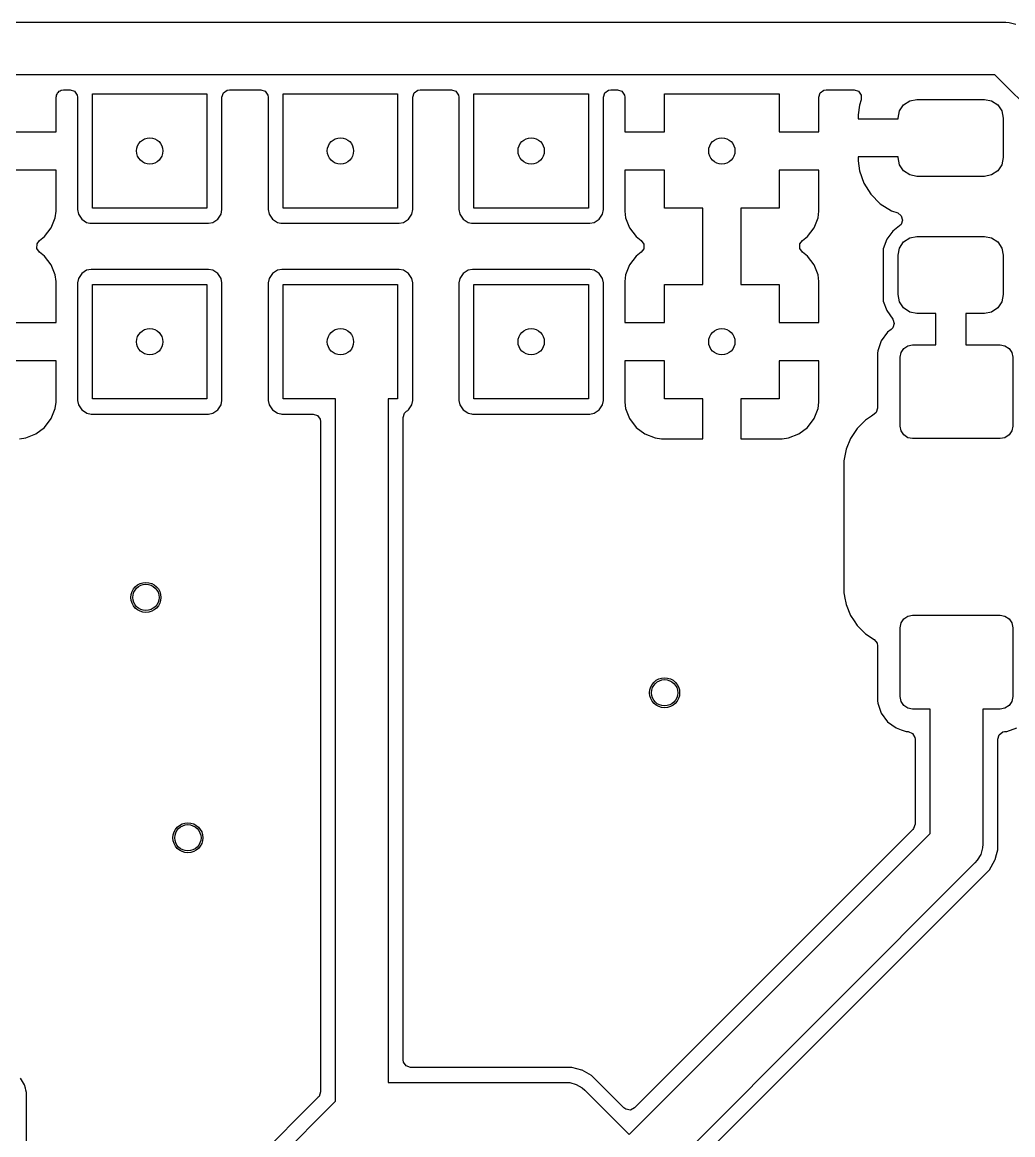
# Model space of a CAD drawing. Extents: x 0.23 to 2.97, y 0.23 to 2.17.
# Drawn here: x 1.933 to 2.453, y 1.584 to 2.167 of the extents above; entities that cross this region are included whole.
import ezdxf

# ---------------------------------------------------------------- set-up
doc = ezdxf.new("R2010")
doc.units = 0
doc.header["$MEASUREMENT"] = 0
doc.layers.add('BLACK', color=7, linetype='CONTINUOUS')

msp = doc.modelspace()

# ---------------------------------------------------------------- linework, layer by layer
at = {"layer": 'BLACK', "linetype": 'CONTINUOUS'}
for p, q in [((1.05366, 2.16744), (2.44889, 2.16744)), ((2.44889, 2.16744), (2.45069, 2.16732)), ((2.45069, 2.16732), (2.45417, 2.16639)), ((2.44319, 2.13988), (1.05937, 2.13988)), ((2.47922, 2.10385), (2.44319, 2.13988)), ((1.95087, 2.12809), (1.95106, 2.12868)), ((1.95106, 2.12929), (1.95142, 2.12979)), ((1.95106, 2.12868), (1.95106, 2.12929)), ((1.95142, 2.12979), (1.95161, 2.13038)), ((1.95161, 2.13038), (1.95211, 2.13074)), ((1.95211, 2.13074), (1.95247, 2.13124)), ((1.95247, 2.13124), (1.95306, 2.13143)), ((1.95306, 2.13143), (1.95356, 2.1318)), ((1.95356, 2.1318), (1.95476, 2.13199)), ((1.95476, 2.13199), (1.95821, 2.13199)), ((1.95821, 2.13199), (1.9605, 2.13124)), ((1.9605, 2.13124), (1.96192, 2.12929)), ((1.96192, 2.12929), (1.96211, 2.12809)), ((1.97, 2.07), (1.97, 2.13)), ((1.97, 2.13), (2.03, 2.13)), ((2.03, 2.13), (2.03, 2.07)), ((2.03789, 2.12809), (2.03864, 2.13038)), ((2.03864, 2.13038), (2.04059, 2.1318)), ((2.04059, 2.1318), (2.04179, 2.13199)), ((2.04179, 2.13199), (2.05821, 2.13199)), ((2.05821, 2.13199), (2.0605, 2.13124)), ((2.0605, 2.13124), (2.06192, 2.12929)), ((2.06192, 2.12929), (2.06211, 2.12809)), ((2.07, 2.07), (2.07, 2.13)), ((2.07, 2.13), (2.13, 2.13)), ((2.13, 2.13), (2.13, 2.07)), ((2.13789, 2.12809), (2.13864, 2.13038)), ((2.13864, 2.13038), (2.14059, 2.1318)), ((2.14059, 2.1318), (2.14179, 2.13199)), ((2.14179, 2.13199), (2.15821, 2.13199)), ((2.15821, 2.13199), (2.1605, 2.13124)), ((2.1605, 2.13124), (2.16192, 2.12929)), ((2.16192, 2.12929), (2.16211, 2.12809)), ((2.17, 2.07), (2.17, 2.13)), ((2.17, 2.13), (2.23, 2.13)), ((2.23, 2.13), (2.23, 2.07)), ((2.23789, 2.12809), (2.23864, 2.13038)), ((2.23864, 2.13038), (2.24059, 2.1318)), ((2.24059, 2.1318), (2.24179, 2.13199)), ((2.24179, 2.13199), (2.24524, 2.13199)), ((2.24524, 2.13199), (2.24753, 2.13124)), ((2.24753, 2.13124), (2.24894, 2.12929)), ((2.24894, 2.12929), (2.24913, 2.12809)), ((2.27, 2.11), (2.27, 2.13)), ((2.27, 2.13), (2.33, 2.13)), ((2.33, 2.13), (2.33, 2.11)), ((2.35087, 2.12809), (2.35161, 2.13038)), ((2.35161, 2.13038), (2.35356, 2.1318)), ((2.35356, 2.1318), (2.35476, 2.13199)), ((2.35476, 2.13199), (2.36944, 2.13199)), ((2.36944, 2.13199), (2.37173, 2.13124)), ((2.37173, 2.13124), (2.37314, 2.12929)), ((2.37314, 2.12929), (2.37314, 2.12689)), ((1.95087, 2.11), (1.95087, 2.12809)), ((1.96211, 2.12809), (1.96211, 2.06922)), ((2.03789, 2.06922), (2.03789, 2.12809)), ((2.06211, 2.12809), (2.06211, 2.06922)), ((2.13789, 2.06922), (2.13789, 2.12809)), ((2.16211, 2.12809), (2.16211, 2.06922)), ((2.23789, 2.06922), (2.23789, 2.12809)), ((2.24913, 2.12809), (2.24913, 2.11)), ((2.35087, 2.11), (2.35087, 2.12809)), ((2.37216, 2.12406), (2.37157, 2.11891)), ((2.37311, 2.1268), (2.37216, 2.12406)), ((2.37216, 2.12406), (2.37216, 2.12406)), ((2.37314, 2.12689), (2.37311, 2.1268)), ((2.39319, 2.12095), (2.39532, 2.12414)), ((2.39532, 2.12414), (2.39852, 2.12628)), ((2.39852, 2.12628), (2.40228, 2.12703)), ((2.40228, 2.12703), (2.43772, 2.12703)), ((2.43772, 2.12703), (2.44148, 2.12628)), ((2.44148, 2.12628), (2.44468, 2.12414)), ((2.44468, 2.12414), (2.44681, 2.12095)), ((2.37157, 2.11891), (2.37157, 2.11685)), ((2.37157, 2.11685), (2.37157, 2.11685)), ((2.37157, 2.11685), (2.39244, 2.11685)), ((2.39244, 2.11719), (2.39319, 2.12095)), ((2.39244, 2.11685), (2.39244, 2.11719)), ((2.44681, 2.12095), (2.44756, 2.11719)), ((2.44756, 2.11719), (2.44756, 2.09652)), ((1.93, 2.11), (1.95087, 2.11)), ((1.95087, 2.11), (1.95087, 2.11)), ((2.24913, 2.11), (2.24913, 2.11)), ((2.24913, 2.11), (2.27, 2.11)), ((2.33, 2.11), (2.35087, 2.11)), ((2.35087, 2.11), (2.35087, 2.11)), ((2.39244, 2.09685), (2.37157, 2.09685)), ((2.37157, 2.09685), (2.37157, 2.09685)), ((2.37157, 2.09685), (2.37157, 2.09479)), ((2.37157, 2.09479), (2.37216, 2.08964)), ((2.39244, 2.09652), (2.39244, 2.09685)), ((2.39319, 2.09275), (2.39244, 2.09652)), ((2.44756, 2.09652), (2.44681, 2.09275)), ((1.95087, 2.09), (1.93, 2.09)), ((1.95087, 2.06837), (1.95087, 2.09)), ((1.95087, 2.09), (1.95087, 2.09)), ((2.24913, 2.09), (2.24913, 2.09)), ((2.24913, 2.09), (2.24913, 2.06837)), ((2.27, 2.09), (2.24913, 2.09)), ((2.27, 2.07), (2.27, 2.09)), ((2.35087, 2.09), (2.33, 2.09)), ((2.33, 2.09), (2.33, 2.07)), ((2.35087, 2.06837), (2.35087, 2.09)), ((2.35087, 2.09), (2.35087, 2.09)), ((2.37216, 2.08964), (2.37216, 2.08964)), ((2.37216, 2.08964), (2.37444, 2.08311)), ((2.39532, 2.08956), (2.39319, 2.09275)), ((2.39852, 2.08742), (2.39532, 2.08956)), ((2.44468, 2.08956), (2.44148, 2.08742)), ((2.44681, 2.09275), (2.44468, 2.08956)), ((2.37444, 2.08311), (2.37812, 2.07725)), ((2.40228, 2.08667), (2.39852, 2.08742)), ((2.43772, 2.08667), (2.40228, 2.08667)), ((2.44148, 2.08742), (2.43772, 2.08667)), ((2.37812, 2.07725), (2.38302, 2.07235)), ((2.03, 2.07), (1.97, 2.07)), ((2.13, 2.07), (2.07, 2.07)), ((2.23, 2.07), (2.17, 2.07)), ((2.29, 2.07), (2.27, 2.07)), ((2.29, 2.03), (2.29, 2.07)), ((2.33, 2.07), (2.31, 2.07)), ((2.31, 2.07), (2.31, 2.03)), ((2.38302, 2.07235), (2.38302, 2.07235)), ((2.38302, 2.07235), (2.38888, 2.06867)), ((1.94836, 2.05968), (1.95046, 2.06501)), ((1.95046, 2.06501), (1.95087, 2.06837)), ((1.95087, 2.06837), (1.95087, 2.06837)), ((1.96211, 2.06922), (1.96211, 2.06922)), ((1.96211, 2.06922), (1.96256, 2.06692)), ((1.96256, 2.06692), (1.96256, 2.06692)), ((1.96256, 2.06692), (1.96431, 2.06431)), ((1.96431, 2.06431), (1.96431, 2.06431)), ((1.96431, 2.06431), (1.96692, 2.06256)), ((2.03308, 2.06256), (2.03569, 2.06431)), ((2.03569, 2.06431), (2.03744, 2.06692)), ((2.03744, 2.06692), (2.03789, 2.06922)), ((2.06211, 2.06922), (2.06211, 2.06922)), ((2.06211, 2.06922), (2.06256, 2.06692)), ((2.06256, 2.06692), (2.06256, 2.06692)), ((2.06256, 2.06692), (2.06431, 2.06431)), ((2.06431, 2.06431), (2.06431, 2.06431)), ((2.06431, 2.06431), (2.06692, 2.06256)), ((2.13308, 2.06256), (2.13569, 2.06431)), ((2.13569, 2.06431), (2.13744, 2.06692)), ((2.13744, 2.06692), (2.13789, 2.06922)), ((2.16211, 2.06922), (2.16211, 2.06922)), ((2.16211, 2.06922), (2.16256, 2.06692)), ((2.16256, 2.06692), (2.16256, 2.06692)), ((2.16256, 2.06692), (2.16431, 2.06431)), ((2.16431, 2.06431), (2.16431, 2.06431)), ((2.16431, 2.06431), (2.16692, 2.06256)), ((2.23308, 2.06256), (2.23569, 2.06431)), ((2.23569, 2.06431), (2.23744, 2.06692)), ((2.23744, 2.06692), (2.23789, 2.06922)), ((2.24913, 2.06837), (2.24954, 2.06501)), ((2.24954, 2.06501), (2.25164, 2.05968)), ((2.34836, 2.05968), (2.35046, 2.06501)), ((2.35046, 2.06501), (2.35087, 2.06837)), ((2.35087, 2.06837), (2.35087, 2.06837)), ((2.38888, 2.06867), (2.3922, 2.06751)), ((2.3922, 2.06751), (2.39412, 2.06605)), ((2.39412, 2.06605), (2.39481, 2.06374)), ((1.94489, 2.05511), (1.94836, 2.05968)), ((1.96692, 2.06256), (1.96867, 2.06222)), ((1.96867, 2.06222), (1.96922, 2.06211)), ((1.96922, 2.06211), (1.96922, 2.06211)), ((1.96922, 2.06211), (1.96922, 2.06211)), ((1.96922, 2.06211), (1.96922, 2.06211)), ((1.96922, 2.06211), (2.03078, 2.06211)), ((2.03078, 2.06211), (2.03308, 2.06256)), ((2.03078, 2.06211), (2.03078, 2.06211)), ((2.06692, 2.06256), (2.06867, 2.06222)), ((2.06867, 2.06222), (2.06922, 2.06211)), ((2.06922, 2.06211), (2.06922, 2.06211)), ((2.06922, 2.06211), (2.06922, 2.06211)), ((2.06922, 2.06211), (2.06922, 2.06211)), ((2.06922, 2.06211), (2.13078, 2.06211)), ((2.13078, 2.06211), (2.13308, 2.06256)), ((2.13078, 2.06211), (2.13078, 2.06211)), ((2.16692, 2.06256), (2.16867, 2.06222)), ((2.16867, 2.06222), (2.16922, 2.06211)), ((2.16922, 2.06211), (2.16922, 2.06211)), ((2.16922, 2.06211), (2.16922, 2.06211)), ((2.16922, 2.06211), (2.16922, 2.06211)), ((2.16922, 2.06211), (2.23078, 2.06211)), ((2.23078, 2.06211), (2.23308, 2.06256)), ((2.23078, 2.06211), (2.23078, 2.06211)), ((2.25164, 2.05968), (2.25511, 2.05511)), ((2.34489, 2.05511), (2.34836, 2.05968)), ((2.39323, 2.06069), (2.3896, 2.05802)), ((2.39401, 2.06147), (2.39323, 2.06069)), ((2.39481, 2.06374), (2.39401, 2.06147)), ((1.94093, 2.05128), (1.94225, 2.05311)), ((1.94225, 2.05311), (1.94489, 2.05511)), ((1.94489, 2.05511), (1.94489, 2.05511)), ((2.25511, 2.05511), (2.25511, 2.05511)), ((2.25511, 2.05511), (2.25775, 2.05311)), ((2.25775, 2.05311), (2.25912, 2.05113)), ((2.34093, 2.05128), (2.34225, 2.05311)), ((2.34225, 2.05311), (2.34489, 2.05511)), ((2.34489, 2.05511), (2.34489, 2.05511)), ((2.38643, 2.05372), (2.38466, 2.04867)), ((2.3896, 2.05802), (2.38643, 2.05372)), ((2.3896, 2.05802), (2.3896, 2.05802)), ((2.39532, 2.05229), (2.39852, 2.05443)), ((2.39852, 2.05443), (2.40228, 2.05518)), ((2.40228, 2.05518), (2.43772, 2.05518)), ((2.43772, 2.05518), (2.44148, 2.05443)), ((2.44148, 2.05443), (2.44468, 2.05229)), ((1.94088, 2.04887), (1.94093, 2.05128)), ((1.94225, 2.04689), (1.94088, 2.04887)), ((1.94489, 2.04489), (1.94225, 2.04689)), ((2.25775, 2.04689), (2.25511, 2.04489)), ((2.25907, 2.04872), (2.25775, 2.04689)), ((2.25912, 2.05113), (2.25907, 2.04872)), ((2.34088, 2.04887), (2.34093, 2.05128)), ((2.34225, 2.04689), (2.34088, 2.04887)), ((2.34489, 2.04489), (2.34225, 2.04689)), ((2.38466, 2.04867), (2.38455, 2.04747)), ((2.38455, 2.04747), (2.38455, 2.02253)), ((2.38466, 2.04867), (2.38466, 2.04867)), ((2.39244, 2.04533), (2.39319, 2.0491)), ((2.39319, 2.0491), (2.39532, 2.05229)), ((2.44468, 2.05229), (2.44681, 2.0491)), ((2.44681, 2.0491), (2.44756, 2.04533)), ((1.94836, 2.04032), (1.94489, 2.04489)), ((1.94489, 2.04489), (1.94489, 2.04489)), ((2.25511, 2.04489), (2.25164, 2.04032)), ((2.25511, 2.04489), (2.25511, 2.04489)), ((2.34836, 2.04032), (2.34489, 2.04489)), ((2.34489, 2.04489), (2.34489, 2.04489)), ((2.39244, 2.02467), (2.39244, 2.04533)), ((2.44756, 2.04533), (2.44756, 2.02467)), ((1.95046, 2.03499), (1.94836, 2.04032)), ((1.95087, 2.03163), (1.95046, 2.03499)), ((1.96431, 2.03569), (1.96256, 2.03308)), ((1.96692, 2.03744), (1.96431, 2.03569)), ((1.96431, 2.03569), (1.96431, 2.03569)), ((1.96922, 2.03789), (1.96692, 2.03744)), ((1.96692, 2.03744), (1.96692, 2.03744)), ((2.03078, 2.03789), (1.96922, 2.03789)), ((1.96922, 2.03789), (1.96922, 2.03789)), ((1.96922, 2.03789), (1.96922, 2.03789)), ((2.03308, 2.03744), (2.03078, 2.03789)), ((2.03078, 2.03789), (2.03078, 2.03789)), ((2.03569, 2.03569), (2.03308, 2.03744)), ((2.03308, 2.03744), (2.03308, 2.03744)), ((2.03308, 2.03744), (2.03308, 2.03744)), ((2.03308, 2.03744), (2.03308, 2.03744)), ((2.03744, 2.03308), (2.03569, 2.03569)), ((2.03569, 2.03569), (2.03569, 2.03569)), ((2.06431, 2.03569), (2.06256, 2.03308)), ((2.06692, 2.03744), (2.06431, 2.03569)), ((2.06431, 2.03569), (2.06431, 2.03569)), ((2.06922, 2.03789), (2.06692, 2.03744)), ((2.06692, 2.03744), (2.06692, 2.03744)), ((2.13078, 2.03789), (2.06922, 2.03789)), ((2.06922, 2.03789), (2.06922, 2.03789)), ((2.06922, 2.03789), (2.06922, 2.03789)), ((2.13308, 2.03744), (2.13078, 2.03789)), ((2.13078, 2.03789), (2.13078, 2.03789)), ((2.13569, 2.03569), (2.13308, 2.03744)), ((2.13308, 2.03744), (2.13308, 2.03744)), ((2.13308, 2.03744), (2.13308, 2.03744)), ((2.13308, 2.03744), (2.13308, 2.03744)), ((2.13744, 2.03308), (2.13569, 2.03569)), ((2.13569, 2.03569), (2.13569, 2.03569)), ((2.16431, 2.03569), (2.16256, 2.03308)), ((2.16692, 2.03744), (2.16431, 2.03569)), ((2.16431, 2.03569), (2.16431, 2.03569)), ((2.16922, 2.03789), (2.16692, 2.03744)), ((2.16692, 2.03744), (2.16692, 2.03744)), ((2.23078, 2.03789), (2.16922, 2.03789)), ((2.16922, 2.03789), (2.16922, 2.03789)), ((2.16922, 2.03789), (2.16922, 2.03789)), ((2.23308, 2.03744), (2.23078, 2.03789)), ((2.23078, 2.03789), (2.23078, 2.03789)), ((2.23569, 2.03569), (2.23308, 2.03744)), ((2.23308, 2.03744), (2.23308, 2.03744)), ((2.23308, 2.03744), (2.23308, 2.03744)), ((2.23308, 2.03744), (2.23308, 2.03744)), ((2.23744, 2.03308), (2.23569, 2.03569)), ((2.23569, 2.03569), (2.23569, 2.03569)), ((2.24954, 2.03499), (2.24913, 2.03163)), ((2.25164, 2.04032), (2.24954, 2.03499)), ((2.35046, 2.03499), (2.34836, 2.04032)), ((2.35087, 2.03163), (2.35046, 2.03499)), ((1.95087, 2.03078), (1.95087, 2.03163)), ((1.95087, 2.03163), (1.95087, 2.03163)), ((1.95087, 2.01), (1.95087, 2.03078)), ((1.96256, 2.03308), (1.96211, 2.03078)), ((1.96211, 2.03078), (1.96211, 2.03078)), ((1.96211, 2.03078), (1.96211, 1.96922)), ((1.96256, 2.03308), (1.96256, 2.03308)), ((1.97, 1.97), (1.97, 2.03)), ((1.97, 2.03), (2.03, 2.03)), ((2.03, 2.03), (2.03, 1.97)), ((2.03789, 2.03078), (2.03744, 2.03308)), ((2.03789, 1.96922), (2.03789, 2.03078)), ((2.06256, 2.03308), (2.06211, 2.03078)), ((2.06211, 2.03078), (2.06211, 2.03078)), ((2.06211, 2.03078), (2.06211, 1.96922)), ((2.06256, 2.03308), (2.06256, 2.03308)), ((2.07, 1.97), (2.07, 2.03)), ((2.07, 2.03), (2.13, 2.03)), ((2.13, 2.03), (2.13, 1.97)), ((2.13789, 2.03078), (2.13744, 2.03308)), ((2.13789, 1.96922), (2.13789, 2.03078)), ((2.13789, 2.03078), (2.13789, 2.03078)), ((2.16256, 2.03308), (2.16211, 2.03078)), ((2.16211, 2.03078), (2.16211, 2.03078)), ((2.16211, 2.03078), (2.16211, 1.96922)), ((2.16256, 2.03308), (2.16256, 2.03308)), ((2.17, 1.97), (2.17, 2.03)), ((2.17, 2.03), (2.23, 2.03)), ((2.23, 2.03), (2.23, 1.97)), ((2.23789, 2.03078), (2.23744, 2.03308)), ((2.23789, 1.96922), (2.23789, 2.03078)), ((2.24913, 2.03163), (2.24913, 2.01)), ((2.27, 2.01), (2.27, 2.03)), ((2.27, 2.03), (2.29, 2.03)), ((2.31, 2.03), (2.33, 2.03)), ((2.33, 2.03), (2.33, 2.01)), ((2.35087, 2.01), (2.35087, 2.03163)), ((2.35087, 2.03163), (2.35087, 2.03163)), ((2.39319, 2.0209), (2.39244, 2.02467)), ((2.44756, 2.02467), (2.44681, 2.0209)), ((2.38455, 2.02253), (2.38466, 2.02133)), ((2.38466, 2.02133), (2.38466, 2.02133)), ((2.38466, 2.02133), (2.38643, 2.01628)), ((2.39532, 2.01771), (2.39319, 2.0209)), ((2.39852, 2.01557), (2.39532, 2.01771)), ((2.44468, 2.01771), (2.44148, 2.01557)), ((2.44681, 2.0209), (2.44468, 2.01771)), ((2.38643, 2.01628), (2.38967, 2.01189)), ((2.38967, 2.01189), (2.39043, 2.0096)), ((2.40228, 2.01482), (2.39852, 2.01557)), ((2.41213, 2.01482), (2.40228, 2.01482)), ((2.41213, 1.9984), (2.41213, 2.01482)), ((2.43772, 2.01482), (2.42787, 2.01482)), ((2.42787, 2.01482), (2.42787, 1.9984)), ((2.44148, 2.01557), (2.43772, 2.01482)), ((1.93, 2.01), (1.95087, 2.01)), ((1.95087, 2.01), (1.95087, 2.01)), ((2.24913, 2.01), (2.24913, 2.01)), ((2.24913, 2.01), (2.27, 2.01)), ((2.33, 2.01), (2.35087, 2.01)), ((2.35087, 2.01), (2.35087, 2.01)), ((2.38885, 2.00644), (2.38688, 2.00499)), ((2.3897, 2.00731), (2.38885, 2.00644)), ((2.39043, 2.0096), (2.3897, 2.00731)), ((2.38359, 2.00053), (2.38176, 1.99529)), ((2.38688, 2.00499), (2.38359, 2.00053)), ((2.38359, 2.00053), (2.38359, 2.00053)), ((2.38688, 2.00499), (2.38688, 2.00499)), ((2.38176, 1.99529), (2.38164, 1.99405)), ((2.38176, 1.99529), (2.38176, 1.99529)), ((2.39347, 1.99184), (2.39397, 1.99435)), ((2.39397, 1.99435), (2.39539, 1.99648)), ((2.39539, 1.99648), (2.39752, 1.9979)), ((2.39752, 1.9979), (2.40003, 1.9984)), ((2.40003, 1.9984), (2.41213, 1.9984)), ((2.42787, 1.9984), (2.44597, 1.9984)), ((2.44597, 1.9984), (2.44848, 1.9979)), ((2.44848, 1.9979), (2.45061, 1.99648)), ((2.45061, 1.99648), (2.45203, 1.99435)), ((2.45203, 1.99435), (2.45253, 1.99184)), ((1.95087, 1.99), (1.93, 1.99)), ((1.95087, 1.96837), (1.95087, 1.99)), ((1.95087, 1.99), (1.95087, 1.99)), ((2.24913, 1.99), (2.24913, 1.99)), ((2.24913, 1.99), (2.24913, 1.96837)), ((2.27, 1.99), (2.24913, 1.99)), ((2.27, 1.97), (2.27, 1.99)), ((2.35087, 1.99), (2.33, 1.99)), ((2.33, 1.99), (2.33, 1.97)), ((2.35087, 1.96837), (2.35087, 1.99)), ((2.35087, 1.99), (2.35087, 1.99)), ((2.38164, 1.99405), (2.38164, 1.96519)), ((2.39347, 1.95575), (2.39347, 1.99184)), ((2.45253, 1.99184), (2.45253, 1.95575)), ((1.94836, 1.95968), (1.95046, 1.96501)), ((1.95046, 1.96501), (1.95087, 1.96837)), ((1.95087, 1.96837), (1.95087, 1.96837)), ((1.96211, 1.96922), (1.96211, 1.96922)), ((1.96211, 1.96922), (1.96256, 1.96692)), ((1.96256, 1.96692), (1.96256, 1.96692)), ((1.96256, 1.96692), (1.96431, 1.96431)), ((2.03, 1.97), (1.97, 1.97)), ((2.03569, 1.96431), (2.03744, 1.96692)), ((2.03744, 1.96692), (2.03789, 1.96922)), ((2.06211, 1.96922), (2.06211, 1.96922)), ((2.06211, 1.96922), (2.06256, 1.96692)), ((2.06256, 1.96692), (2.06256, 1.96692)), ((2.06256, 1.96692), (2.06431, 1.96431)), ((2.0974, 1.97), (2.07, 1.97)), ((2.0974, 1.60189), (2.0974, 1.97)), ((2.13, 1.97), (2.12496, 1.97)), ((2.12496, 1.97), (2.12496, 1.61178)), ((2.13569, 1.96431), (2.13744, 1.96692)), ((2.13744, 1.96692), (2.13789, 1.96922)), ((2.16211, 1.96922), (2.16211, 1.96922)), ((2.16211, 1.96922), (2.16256, 1.96692)), ((2.16256, 1.96692), (2.16256, 1.96692)), ((2.16256, 1.96692), (2.16431, 1.96431)), ((2.23, 1.97), (2.17, 1.97)), ((2.23569, 1.96431), (2.23744, 1.96692)), ((2.23744, 1.96692), (2.23789, 1.96922)), ((2.24913, 1.96837), (2.24954, 1.96501)), ((2.24954, 1.96501), (2.25164, 1.95968)), ((2.29, 1.97), (2.27, 1.97)), ((2.29, 1.94913), (2.29, 1.97)), ((2.33, 1.97), (2.31, 1.97)), ((2.31, 1.97), (2.31, 1.94913)), ((2.34836, 1.95968), (2.35046, 1.96501)), ((2.35046, 1.96501), (2.35087, 1.96837)), ((2.35087, 1.96837), (2.35087, 1.96837)), ((2.38164, 1.96519), (2.3809, 1.9629)), ((1.94489, 1.95511), (1.94836, 1.95968)), ((1.96431, 1.96431), (1.96431, 1.96431)), ((1.96431, 1.96431), (1.96431, 1.96431)), ((1.96431, 1.96431), (1.96681, 1.96264)), ((1.96681, 1.96264), (1.96692, 1.96256)), ((1.96692, 1.96256), (1.96867, 1.96222)), ((1.96867, 1.96222), (1.96922, 1.96211)), ((1.96922, 1.96211), (1.96922, 1.96211)), ((1.96922, 1.96211), (1.96922, 1.96211)), ((1.96922, 1.96211), (1.96922, 1.96211)), ((1.96922, 1.96211), (2.03078, 1.96211)), ((2.03078, 1.96211), (2.03308, 1.96256)), ((2.03078, 1.96211), (2.03078, 1.96211)), ((2.03308, 1.96256), (2.03569, 1.96431)), ((2.06431, 1.96431), (2.06431, 1.96431)), ((2.06431, 1.96431), (2.06431, 1.96431)), ((2.06431, 1.96431), (2.06681, 1.96264)), ((2.06681, 1.96264), (2.06692, 1.96256)), ((2.06692, 1.96256), (2.06867, 1.96222)), ((2.06867, 1.96222), (2.06922, 1.96211)), ((2.06922, 1.96211), (2.06922, 1.96211)), ((2.06922, 1.96211), (2.06922, 1.96211)), ((2.06922, 1.96211), (2.08561, 1.96211)), ((2.08561, 1.96211), (2.0879, 1.96136)), ((2.0879, 1.96136), (2.08932, 1.95941)), ((2.08932, 1.95941), (2.08951, 1.95821)), ((2.13285, 1.96033), (2.1336, 1.96262)), ((2.13285, 1.62357), (2.13285, 1.96033)), ((2.1336, 1.96262), (2.13459, 1.96357)), ((2.13459, 1.96357), (2.13526, 1.96402)), ((2.13526, 1.96402), (2.13569, 1.96431)), ((2.16431, 1.96431), (2.16431, 1.96431)), ((2.16431, 1.96431), (2.16431, 1.96431)), ((2.16431, 1.96431), (2.16681, 1.96264)), ((2.16681, 1.96264), (2.16692, 1.96256)), ((2.16692, 1.96256), (2.16867, 1.96222)), ((2.16867, 1.96222), (2.16922, 1.96211)), ((2.16922, 1.96211), (2.16922, 1.96211)), ((2.16922, 1.96211), (2.16922, 1.96211)), ((2.16922, 1.96211), (2.16922, 1.96211)), ((2.16922, 1.96211), (2.23078, 1.96211)), ((2.23078, 1.96211), (2.23308, 1.96256)), ((2.23078, 1.96211), (2.23078, 1.96211)), ((2.23308, 1.96256), (2.23569, 1.96431)), ((2.25164, 1.95968), (2.25511, 1.95511)), ((2.34489, 1.95511), (2.34836, 1.95968)), ((2.37853, 1.96102), (2.37535, 1.9589)), ((2.37991, 1.96195), (2.37853, 1.96102)), ((2.3809, 1.9629), (2.37991, 1.96195)), ((1.94032, 1.95164), (1.94489, 1.95511)), ((1.94489, 1.95511), (1.94489, 1.95511)), ((2.08951, 1.95821), (2.08951, 1.60677)), ((2.25511, 1.95511), (2.25511, 1.95511)), ((2.25511, 1.95511), (2.25968, 1.95164)), ((2.34032, 1.95164), (2.34489, 1.95511)), ((2.34489, 1.95511), (2.34489, 1.95511)), ((2.37096, 1.95451), (2.36751, 1.94935)), ((2.37535, 1.9589), (2.37096, 1.95451)), ((2.37096, 1.95451), (2.37096, 1.95451)), ((2.37535, 1.9589), (2.37535, 1.9589)), ((2.39397, 1.95324), (2.39347, 1.95575)), ((2.45253, 1.95575), (2.45203, 1.95324)), ((1.93163, 1.94913), (1.93499, 1.94954)), ((1.93499, 1.94954), (1.94032, 1.95164)), ((2.25968, 1.95164), (2.26501, 1.94954)), ((2.26501, 1.94954), (2.26837, 1.94913)), ((2.26837, 1.94913), (2.26837, 1.94913)), ((2.26837, 1.94913), (2.29, 1.94913)), ((2.29, 1.94913), (2.29, 1.94913)), ((2.31, 1.94913), (2.31, 1.94913)), ((2.31, 1.94913), (2.33163, 1.94913)), ((2.33163, 1.94913), (2.33499, 1.94954)), ((2.33163, 1.94913), (2.33163, 1.94913)), ((2.33499, 1.94954), (2.34032, 1.95164)), ((2.36751, 1.94935), (2.36514, 1.94361)), ((2.36751, 1.94935), (2.36751, 1.94935)), ((2.39539, 1.95111), (2.39397, 1.95324)), ((2.39752, 1.94968), (2.39539, 1.95111)), ((2.40003, 1.94919), (2.39752, 1.94968)), ((2.44597, 1.94919), (2.40003, 1.94919)), ((2.44848, 1.94968), (2.44597, 1.94919)), ((2.45061, 1.95111), (2.44848, 1.94968)), ((2.45203, 1.95324), (2.45061, 1.95111)), ((2.36514, 1.94361), (2.36393, 1.93753)), ((2.36514, 1.94361), (2.36514, 1.94361)), ((2.36393, 1.93753), (2.36393, 1.86833)), ((2.36393, 1.86833), (2.36464, 1.86474)), ((2.36464, 1.86474), (2.36477, 1.86408)), ((2.36477, 1.86408), (2.36514, 1.86224)), ((2.36514, 1.86224), (2.36514, 1.86224)), ((2.36514, 1.86224), (2.36751, 1.8565)), ((2.36751, 1.8565), (2.36751, 1.8565)), ((2.36751, 1.8565), (2.36932, 1.85379)), ((2.39397, 1.85261), (2.39539, 1.85474)), ((2.39539, 1.85474), (2.39752, 1.85617)), ((2.39752, 1.85617), (2.40003, 1.85667)), ((2.40003, 1.85667), (2.44597, 1.85667)), ((2.44597, 1.85667), (2.44848, 1.85617)), ((2.44848, 1.85617), (2.45061, 1.85474)), ((2.45061, 1.85474), (2.45203, 1.85261)), ((2.36932, 1.85379), (2.37096, 1.85134)), ((2.37096, 1.85134), (2.37535, 1.84695)), ((2.39347, 1.8501), (2.39397, 1.85261)), ((2.39347, 1.81401), (2.39347, 1.8501)), ((2.45203, 1.85261), (2.45253, 1.8501)), ((2.45253, 1.8501), (2.45253, 1.81401)), ((2.37535, 1.84695), (2.37991, 1.8439)), ((2.37991, 1.8439), (2.3814, 1.84201)), ((2.3814, 1.84201), (2.38164, 1.84066)), ((2.38164, 1.84066), (2.38164, 1.8118)), ((2.39397, 1.8115), (2.39347, 1.81401)), ((2.45253, 1.81401), (2.45203, 1.8115)), ((2.38164, 1.8118), (2.38176, 1.81056)), ((2.38176, 1.81056), (2.38176, 1.81056)), ((2.38176, 1.81056), (2.38359, 1.80532)), ((2.39539, 1.80937), (2.39397, 1.8115)), ((2.39752, 1.80795), (2.39539, 1.80937)), ((2.40003, 1.80745), (2.39752, 1.80795)), ((2.44848, 1.80795), (2.44597, 1.80745)), ((2.45061, 1.80937), (2.44848, 1.80795)), ((2.45203, 1.8115), (2.45061, 1.80937)), ((2.38359, 1.80532), (2.38359, 1.80532)), ((2.38359, 1.80532), (2.38688, 1.80086)), ((2.40922, 1.80745), (2.40003, 1.80745)), ((2.40922, 1.74229), (2.40922, 1.80745)), ((2.44597, 1.80745), (2.43678, 1.80745)), ((2.43678, 1.80745), (2.43678, 1.73658)), ((2.38688, 1.80086), (2.38688, 1.80086)), ((2.38688, 1.80086), (2.39134, 1.79757)), ((2.39134, 1.79757), (2.39134, 1.79757)), ((2.39134, 1.79757), (2.39399, 1.79664)), ((2.39399, 1.79664), (2.39658, 1.79574)), ((2.44942, 1.79574), (2.45466, 1.79757)), ((2.39658, 1.79574), (2.39779, 1.79562)), ((2.39779, 1.79562), (2.4, 1.79467)), ((2.4, 1.79467), (2.40123, 1.7926)), ((2.40123, 1.7926), (2.40133, 1.79174)), ((2.40133, 1.79174), (2.40133, 1.74717)), ((2.44467, 1.79174), (2.44542, 1.79403)), ((2.44467, 1.73373), (2.44467, 1.79174)), ((2.44542, 1.79403), (2.44737, 1.79545)), ((2.44737, 1.79545), (2.44821, 1.79562)), ((2.44821, 1.79562), (2.44942, 1.79574)), ((2.40019, 1.74442), (2.25417, 1.59841)), ((2.40058, 1.74488), (2.40019, 1.74442)), ((2.40133, 1.74717), (2.40058, 1.74488)), ((2.25142, 1.58449), (2.40922, 1.74229)), ((2.43666, 1.73478), (2.43573, 1.73131)), ((2.43678, 1.73658), (2.43666, 1.73478)), ((2.43666, 1.73478), (2.43666, 1.73478)), ((2.44399, 1.73118), (2.44467, 1.73373)), ((2.43274, 1.72684), (2.2652, 1.55929)), ((2.43393, 1.72819), (2.43274, 1.72684)), ((2.43573, 1.73131), (2.43393, 1.72819)), ((2.44034, 1.72328), (2.4432, 1.72822)), ((2.4432, 1.72822), (2.44331, 1.72863)), ((2.44331, 1.72863), (2.44399, 1.73118)), ((2.44331, 1.72863), (2.44331, 1.72863)), ((2.44331, 1.72863), (2.44331, 1.72863)), ((2.27423, 1.55716), (2.44034, 1.72328)), ((2.13305, 1.62237), (2.13285, 1.62357)), ((2.13446, 1.62042), (2.13305, 1.62237)), ((2.13675, 1.61967), (2.13446, 1.62042)), ((2.22127, 1.61967), (2.13675, 1.61967)), ((2.22665, 1.61823), (2.22127, 1.61967)), ((2.22127, 1.61967), (2.22127, 1.61967)), ((2.22678, 1.6182), (2.22665, 1.61823)), ((2.23172, 1.61534), (2.22678, 1.6182)), ((2.22678, 1.6182), (2.22678, 1.6182)), ((2.24866, 1.59841), (2.23172, 1.61534)), ((1.93434, 1.61044), (1.93226, 1.61404)), ((1.93478, 1.60881), (1.93434, 1.61044)), ((1.93434, 1.61044), (1.93434, 1.61044)), ((1.93434, 1.61044), (1.93434, 1.61044)), ((2.12496, 1.61178), (2.21842, 1.61178)), ((2.21842, 1.61178), (2.22022, 1.61166)), ((2.22022, 1.61166), (2.22369, 1.61073)), ((2.22369, 1.61073), (2.22681, 1.60893)), ((1.93507, 1.60773), (1.93478, 1.60881)), ((1.93541, 1.60643), (1.93507, 1.60773)), ((1.93507, 1.60773), (1.93507, 1.60773)), ((1.93541, 1.33807), (1.93541, 1.60643)), ((2.08837, 1.60402), (1.96029, 1.47594)), ((2.08876, 1.60448), (2.08837, 1.60402)), ((2.08951, 1.60677), (2.08876, 1.60448)), ((2.22681, 1.60893), (2.22816, 1.60774)), ((2.22816, 1.60774), (2.25142, 1.58449)), ((1.96346, 1.46795), (2.0974, 1.60189)), ((2.24965, 1.59769), (2.24866, 1.59841)), ((2.25203, 1.59731), (2.24965, 1.59769)), ((2.25417, 1.59841), (2.25203, 1.59731))]:
    msp.add_line(p, q, dxfattribs=at)
at = {"layer": 'BLACK'}
for centre, radius in [((2, 2.1), 0.00689), ((2.1, 2.1), 0.00689), ((2.2, 2.1), 0.00689), ((2.3, 2.1), 0.00689), ((2, 2), 0.00689), ((2.1, 2), 0.00689), ((2.2, 2), 0.00689), ((2.3, 2), 0.00689), ((1.998, 1.866), 0.00787), ((2.27, 1.816), 0.00787), ((2.02, 1.74), 0.00787)]:
    msp.add_circle(centre, radius, dxfattribs=at)
at = {"layer": 'WHITE'}
for centre in [(2, 2.1), (2.1, 2.1), (2.2, 2.1), (2.3, 2.1), (2, 2), (2.1, 2), (2.2, 2), (2.3, 2), (1.998, 1.866), (2.27, 1.816), (2.02, 1.74)]:
    msp.add_circle(centre, 0.00689, dxfattribs=at)

doc.saveas('drawing.dxf')
